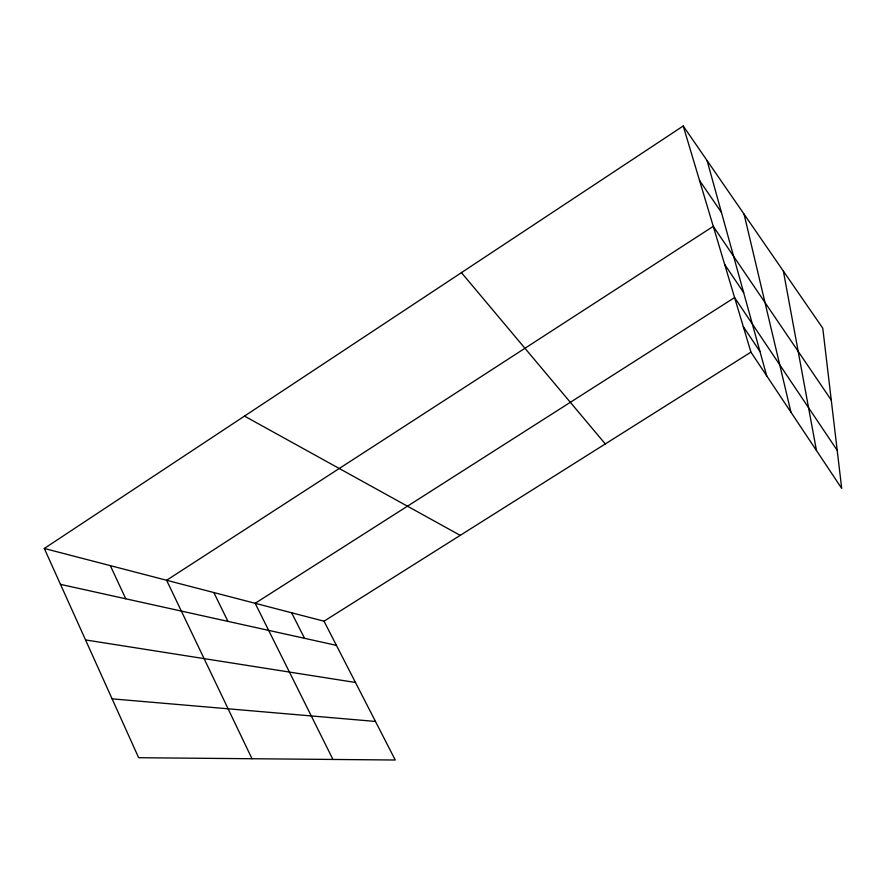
<?xml version="1.0" encoding="UTF-8"?>
<svg xmlns="http://www.w3.org/2000/svg" width="886" height="886" viewBox="0 0 886 886"><rect width="100%" height="100%" fill="white"/><g stroke="black" fill="none" stroke-linecap="round" stroke-linejoin="round"><path stroke-width="1.33" d="M44.3 548.467L324.021 621.197L395.256 760.011L138.648 757.718L44.3 548.467L683.228 125.989L822.773 328.208L841.7 488.407L750.929 352.141L683.228 125.989M324.021 621.197L750.929 352.141M112.101 698.844L375.476 721.448M85.532 639.925L355.474 682.475M60.481 584.361L336.425 645.362M244.492 416.099L460.222 535.365M461.44 272.644L605.282 443.93M699.53 180.456L721.481 212.529M831.267 400.107L713.274 226.351L166.612 580.275L251.989 758.726M724.693 264.493L743.642 292.568M837.204 450.354L734.594 297.574L255.168 603.3L332.948 759.446M743.265 326.557L759.978 351.543M291.627 612.78L304.551 638.319M213.847 592.557L227.935 621.374M110.318 565.633L125.768 598.792M707.083 160.554L766.7 375.83M744.074 214.157L790.965 412.245M783.39 271.138L816.449 450.509"/></g></svg>
